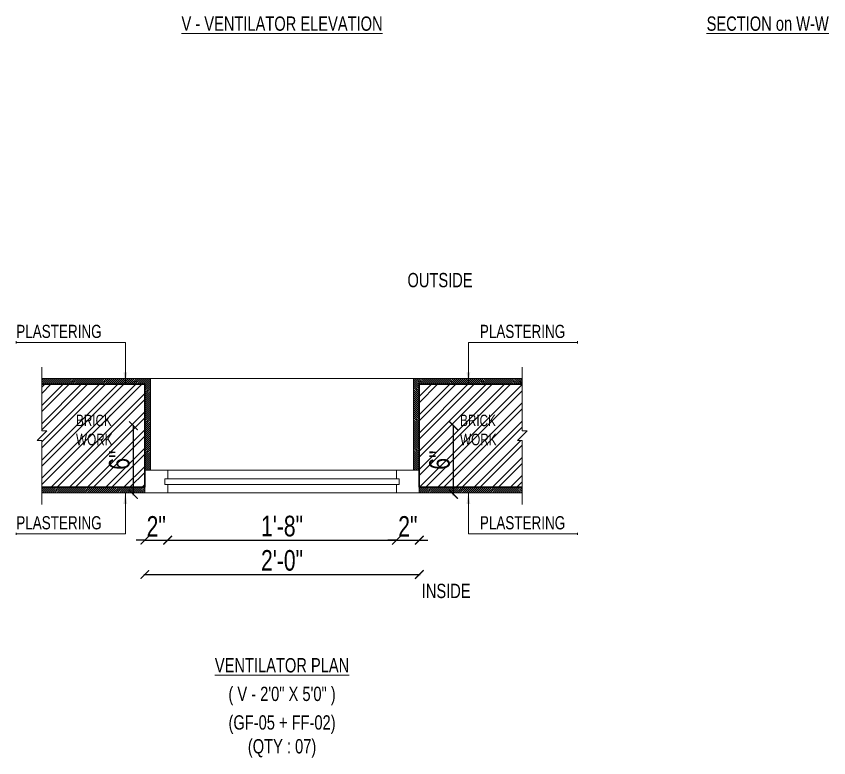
# Model space of a CAD drawing. Header units: inches. Extents: x 3365147 to 3374664, y 1380917 to 1384908.
# Drawn here: x 3373254.4 to 3373325.4, y 1381130.5 to 1381195.3 of the extents above; entities that cross this region are included whole.
import ezdxf

# ---------------------------------------------------------------- set-up
doc = ezdxf.new("R2010")
doc.units = ezdxf.units.IN
doc.header["$LTSCALE"] = 18
doc.header["$MEASUREMENT"] = 0
doc.header["$PDSIZE"] = -1
doc.linetypes.add('CONTINOUS', pattern=[0])
for name, color, linetype, lineweight in [('DIM-03_BC', 1, 'Continuous', 9), ('GLASS-00_BC', 140, 'Continuous', 18), ('PLASTERING BAND HATCH_BC', 252, 'Continuous', 5), ('PLASTERING BAND-00_BC', 1, 'Continuous', 15), ('TEXT ARROW_BC', 4, 'Continuous', 13), ('TEXT-HEADING_BC', 2, 'Continuous', 25), ('TEXT_BC', 3, 'CONTINOUS', 18), ('TITLE TEXT-01_BC', 1, 'Continuous', 20), ('TITLE TEXT-02_BC', 3, 'Continuous', 18), ('TITLE TEXT-03_BC', 4, 'Continuous', 15), ('WALL-00_BC', 7, 'Continuous', 30), ('WALL-9 inch BRICK HATCH_BC', 22, 'Continuous', 0), ('WALL-ZIGZAG LINE_BC', 3, 'Continuous', 13), ('WINDOWS-00_BC', 30, 'Continuous', 18), ('WINDOWS-THIN_BC', 252, 'Continuous', 5)]:
    doc.layers.add(name, color=color, linetype=linetype, lineweight=lineweight)
doc.styles.add('BC-TEXT_GENERAL', font='swisscl.ttf')
doc.styles.add('BC-WALL_DIM', font='swisscl.ttf')
doc.styles.add('BC_ROOM _DIM', font='swisscl.ttf')
doc.dimstyles.new('BC-RD2', dxfattribs={"dimscale": 0.8, "dimtxt": 6, "dimasz": 2.5, "dimexe": 4.5, "dimexo": 0, "dimgap": 1, "dimtad": 1, "dimdec": 4, "dimzin": 3, "dimdsep": 46, "dimlunit": 4, "dimtxsty": 'BC_ROOM _DIM', "dimblk": 'ARCHTICK', "dimcen": 0.0625, "dimdle": 0.25, "dimse1": 1, "dimse2": 1, "dimclrd": 8, "dimclre": 4, "dimclrt": 256, "dimadec": 0, "dimazin": 0, "dimtfac": 0.5, "dimtdec": 4, "dimtix": 1, "dimtofl": 0, "dimtmove": 2, "dimatfit": 2, "dimfxl": 0, "dimfrac": 1, "dimtolj": 1, "dimtzin": 1, "dimarcsym": 0})
doc.dimstyles.new('WALL DIM-02_BC', dxfattribs={"dimtxt": 4, "dimasz": 2, "dimexe": 4.5, "dimexo": 0, "dimgap": 1, "dimtad": 1, "dimdec": 1, "dimzin": 0, "dimdsep": 46, "dimlunit": 4, "dimtxsty": 'BC-WALL_DIM', "dimblk": 'ARCHTICK', "dimcen": 0.0625, "dimdle": 0.25, "dimse1": 1, "dimse2": 1, "dimclrd": 7, "dimclre": 4, "dimclrt": 256, "dimadec": 0, "dimazin": 0, "dimtfac": 0.5, "dimtdec": 1, "dimtix": 1, "dimtofl": 0, "dimtmove": 2, "dimatfit": 2, "dimfxl": 0, "dimfrac": 1, "dimtolj": 1, "dimtzin": 1, "dimlwd": -1, "dimarcsym": 0})

# ---------------------------------------------------------------- blocks, each defined once
blk = doc.blocks.new('ARCHTICK')
at = {"color": 0, "const_width": 0.15}
blk.add_lwpolyline([(-0.5, -0.5), (0.5, 0.5)], dxfattribs=at)
blk = doc.blocks.new('*D1537')
at = {"layer": 'Defpoints', "color": 0, "transparency": 16777216}
for p in [(3373265.637, 1381153.523), (3373267.637, 1381153.648), (3373267.637, 1381149.523)]:
    blk.add_point(p, dxfattribs=at)
at = {"layer": 'DIM-03_BC', "color": 254, "lineweight": -2, "transparency": 16777216}
for p, q in [((3373265.637, 1381149.523), (3373264.887, 1381149.523)), ((3373265.637, 1381149.523), (3373267.637, 1381149.523)), ((3373267.637, 1381149.523), (3373268.387, 1381149.523))]:
    blk.add_line(p, q, dxfattribs=at)
at = {"layer": 'DIM-03_BC', "color": 254, "lineweight": -2, "transparency": 16777216, "xscale": 0.75, "yscale": 0.75, "zscale": 0.75}
blk.add_blockref('ARCHTICK', (3373265.637, 1381149.523), dxfattribs=at)
at = {"layer": 'DIM-03_BC', "color": 254, "lineweight": -2, "transparency": 16777216, "xscale": 0.75, "yscale": 0.75, "zscale": 0.75, "rotation": 180}
blk.add_blockref('ARCHTICK', (3373267.637, 1381149.523), dxfattribs=at)
at = {"layer": 'DIM-03_BC', "transparency": 16777216, "insert": (3373266.637, 1381150.726), "char_height": 1.8, "attachment_point": 5, "style": 'BC_ROOM _DIM'}
blk.add_mtext('\\A1;2"', dxfattribs=at)
blk = doc.blocks.new('_ArchTick')
at = {"color": 0, "linetype": 'ByBlock', "const_width": 0.15}
blk.add_lwpolyline([(-0.5, -0.5), (0.5, 0.5)], dxfattribs=at)
blk = doc.blocks.new('*D1538')
at = {"layer": 'Defpoints', "color": 0, "transparency": 16777216}
for p in [(3373264.637, 1381159.523), (3373265.887, 1381159.523), (3373265.637, 1381153.523)]:
    blk.add_point(p, dxfattribs=at)
at = {"layer": 'DIM-03_BC', "color": 254, "lineweight": -2, "transparency": 16777216}
blk.add_line((3373264.637, 1381153.448), (3373264.637, 1381159.598), dxfattribs=at)
at = {"layer": 'DIM-03_BC', "color": 254, "lineweight": -2, "transparency": 16777216, "xscale": 0.75, "yscale": 0.75, "zscale": 0.75}
for p, rotation in [((3373264.637, 1381159.523), 90), ((3373264.637, 1381153.523), 270)]:
    blk.add_blockref('ARCHTICK', p, dxfattribs=dict(at, rotation=rotation))
at = {"layer": 'DIM-03_BC', "transparency": 16777216, "insert": (3373263.415, 1381156.523), "char_height": 1.8, "attachment_point": 5, "rotation": 90, "style": 'BC_ROOM _DIM'}
blk.add_mtext('\\A1;6"', dxfattribs=at)
blk = doc.blocks.new('*D1539')
at = {"layer": 'Defpoints', "color": 0, "transparency": 16777216}
for p in [(3373289.387, 1381159.523), (3373292.637, 1381159.523), (3373289.637, 1381153.523)]:
    blk.add_point(p, dxfattribs=at)
at = {"layer": 'DIM-03_BC', "color": 254, "lineweight": -2, "transparency": 16777216}
blk.add_line((3373292.637, 1381153.448), (3373292.637, 1381159.598), dxfattribs=at)
at = {"layer": 'DIM-03_BC', "color": 254, "lineweight": -2, "transparency": 16777216, "xscale": 0.75, "yscale": 0.75, "zscale": 0.75}
for p, rotation in [((3373292.637, 1381159.523), 90), ((3373292.637, 1381153.523), 270)]:
    blk.add_blockref('ARCHTICK', p, dxfattribs=dict(at, rotation=rotation))
at = {"layer": 'DIM-03_BC', "transparency": 16777216, "insert": (3373291.415, 1381156.523), "char_height": 1.8, "attachment_point": 5, "rotation": 90, "style": 'BC_ROOM _DIM'}
blk.add_mtext('\\A1;6"', dxfattribs=at)
blk = doc.blocks.new('*D1540')
at = {"layer": 'Defpoints', "color": 0, "transparency": 16777216}
for p in [(3373287.637, 1381153.648), (3373289.637, 1381153.648), (3373289.637, 1381149.523)]:
    blk.add_point(p, dxfattribs=at)
at = {"layer": 'DIM-03_BC', "color": 254, "lineweight": -2, "transparency": 16777216}
for p, q in [((3373287.637, 1381149.523), (3373286.887, 1381149.523)), ((3373287.637, 1381149.523), (3373289.637, 1381149.523)), ((3373289.637, 1381149.523), (3373290.387, 1381149.523))]:
    blk.add_line(p, q, dxfattribs=at)
at = {"layer": 'DIM-03_BC', "color": 254, "lineweight": -2, "transparency": 16777216, "xscale": 0.75, "yscale": 0.75, "zscale": 0.75}
blk.add_blockref('ARCHTICK', (3373287.637, 1381149.523), dxfattribs=at)
at = {"layer": 'DIM-03_BC', "color": 254, "lineweight": -2, "transparency": 16777216, "xscale": 0.75, "yscale": 0.75, "zscale": 0.75, "rotation": 180}
blk.add_blockref('ARCHTICK', (3373289.637, 1381149.523), dxfattribs=at)
at = {"layer": 'DIM-03_BC', "transparency": 16777216, "insert": (3373288.637, 1381150.726), "char_height": 1.8, "attachment_point": 5, "style": 'BC_ROOM _DIM'}
blk.add_mtext('\\A1;2"', dxfattribs=at)
blk = doc.blocks.new('*D1549')
at = {"layer": 'Defpoints', "color": 0, "transparency": 16777216}
for p in [(3373265.637, 1381153.523), (3373289.637, 1381153.523), (3373289.637, 1381146.523)]:
    blk.add_point(p, dxfattribs=at)
at = {"layer": 'DIM-03_BC', "color": 254, "lineweight": -2, "transparency": 16777216}
blk.add_line((3373265.562, 1381146.523), (3373289.712, 1381146.523), dxfattribs=at)
at = {"layer": 'DIM-03_BC', "color": 254, "lineweight": -2, "transparency": 16777216, "xscale": 0.75, "yscale": 0.75, "zscale": 0.75, "rotation": 180}
blk.add_blockref('ARCHTICK', (3373265.637, 1381146.523), dxfattribs=at)
at = {"layer": 'DIM-03_BC', "color": 254, "lineweight": -2, "transparency": 16777216, "xscale": 0.75, "yscale": 0.75, "zscale": 0.75}
blk.add_blockref('ARCHTICK', (3373289.637, 1381146.523), dxfattribs=at)
at = {"layer": 'DIM-03_BC', "transparency": 16777216, "insert": (3373277.637, 1381147.745), "char_height": 1.8, "attachment_point": 5, "style": 'BC_ROOM _DIM'}
blk.add_mtext('\\A1;2\'-0"', dxfattribs=at)
blk = doc.blocks.new('*D1556')
at = {"layer": 'Defpoints', "color": 0, "transparency": 16777216}
for p in [(3373267.637, 1381155.648), (3373287.637, 1381153.648), (3373287.637, 1381149.523)]:
    blk.add_point(p, dxfattribs=at)
at = {"layer": 'DIM-03_BC', "color": 254, "lineweight": -2, "transparency": 16777216}
blk.add_line((3373267.562, 1381149.523), (3373287.712, 1381149.523), dxfattribs=at)
at = {"layer": 'DIM-03_BC', "color": 254, "lineweight": -2, "transparency": 16777216, "xscale": 0.75, "yscale": 0.75, "zscale": 0.75, "rotation": 180}
blk.add_blockref('ARCHTICK', (3373267.637, 1381149.523), dxfattribs=at)
at = {"layer": 'DIM-03_BC', "color": 254, "lineweight": -2, "transparency": 16777216, "xscale": 0.75, "yscale": 0.75, "zscale": 0.75}
blk.add_blockref('ARCHTICK', (3373287.637, 1381149.523), dxfattribs=at)
at = {"layer": 'DIM-03_BC', "transparency": 16777216, "insert": (3373277.637, 1381150.745), "char_height": 1.8, "attachment_point": 5, "style": 'BC_ROOM _DIM'}
blk.add_mtext('\\A1;1\'-8"', dxfattribs=at)

msp = doc.modelspace()

# ---------------------------------------------------------------- hatches: boundary and pattern name
at = {"layer": 'PLASTERING BAND HATCH_BC', "transparency": 33554687}
h = msp.add_hatch(dxfattribs=at)
h.set_pattern_fill('ANSI31', color=256)
h.set_pattern_definition([(45, (3373261.91211, 1381153.9178), (-0.0883883, 0.0883883), [])])
h.paths.add_polyline_path([(3373265.63712, 1381155.64796), (3373265.76694, 1381155.64796), (3373265.88712, 1381155.64796), (3373266.13712, 1381155.64796), (3373266.13712, 1381163.64796), (3373256.63712, 1381163.64796), (3373256.63712, 1381163.14796), (3373265.63712, 1381163.14796)])
h.paths.add_polyline_path([(3373265.63712, 1381153.64796), (3373265.63712, 1381154.14796), (3373256.63712, 1381154.14796), (3373256.63712, 1381153.64796)])
h = msp.add_hatch(dxfattribs=at)
h.set_pattern_fill('ANSI31', color=256, angle=90)
h.set_pattern_definition([(135, (3374426.18409, 1384356.33657), (-0.0883883476, -0.0883883476), [])])
h.paths.add_polyline_path([(3373289.63712, 1381157.1612), (3373289.63712, 1381159.02296), (3373289.63712, 1381163.14796), (3373298.63712, 1381163.14796), (3373298.63712, 1381163.64796), (3373289.13712, 1381163.64796), (3373289.13712, 1381155.64796), (3373289.63712, 1381155.64796)])
h = msp.add_hatch(dxfattribs=at)
h.set_pattern_fill('ANSI31', color=256)
h.set_pattern_definition([(45, (3374426.18409, 1384356.33657), (-0.0883883476, 0.0883883476), [])])
h.paths.add_polyline_path([(3373289.63712, 1381154.14796), (3373289.63712, 1381153.64796), (3373298.63712, 1381153.64796), (3373298.63712, 1381154.14796)])
at = {"layer": 'WALL-9 inch BRICK HATCH_BC', "transparency": 33554687}
h = msp.add_hatch(dxfattribs=at)
h.set_pattern_fill('ANSI32', color=256, scale=3)
h.set_pattern_definition([(45, (3374064.5535, 1378303.5684), (-0.79549513, 0.79549513), []), (45, (3374065.0838, 1378303.5684), (-0.79549513, 0.79549513), [])])
h.paths.add_polyline_path([(3373256.21525, 1381158.22608), (3373256.63712, 1381158.22608), (3373256.63712, 1381154.14796), (3373265.63712, 1381154.14796), (3373265.63712, 1381163.14796), (3373256.63712, 1381163.14796), (3373256.63712, 1381159.06983), (3373257.059, 1381159.06983)])
h = msp.add_hatch(dxfattribs=at)
h.set_pattern_fill('ANSI32', color=256, scale=3)
h.set_pattern_definition([(45, (3372904.0065, 1375101.3798), (-0.79549513, 0.79549513), []), (45, (3372904.5368, 1375101.3798), (-0.79549513, 0.79549513), [])])
h.paths.add_polyline_path([(3373298.63712, 1381158.22608), (3373298.21525, 1381158.22608), (3373299.059, 1381159.06983), (3373298.63712, 1381159.06983), (3373298.63712, 1381163.14796), (3373289.63712, 1381163.14796), (3373289.63712, 1381154.14796), (3373298.63712, 1381154.14796)])

# ---------------------------------------------------------------- linework, layer by layer
at = {"layer": 'GLASS-00_BC', "transparency": 33554687}
for p, q in [((3373267.38712, 1381154.89796), (3373287.88712, 1381154.89796)), ((3373267.38712, 1381154.39796), (3373267.38712, 1381154.89796)), ((3373287.88712, 1381154.39796), (3373287.88712, 1381154.89796)), ((3373267.38712, 1381154.39796), (3373287.88712, 1381154.39796))]:
    msp.add_line(p, q, dxfattribs=at)
at = {"layer": 'PLASTERING BAND-00_BC', "transparency": 33554687}
for p, q in [((3373266.13712, 1381163.64796), (3373256.63712, 1381163.64796)), ((3373266.13712, 1381155.64796), (3373266.13712, 1381163.64796)), ((3373289.13712, 1381155.64796), (3373289.13712, 1381163.64796)), ((3373289.13712, 1381163.64796), (3373298.63712, 1381163.64796)), ((3373265.63712, 1381153.64796), (3373256.63712, 1381153.64796)), ((3373289.63712, 1381153.64796), (3373298.63712, 1381153.64796))]:
    msp.add_line(p, q, dxfattribs=at)
at = {"layer": 'TEXT ARROW_BC', "transparency": 33554687}
for p, q in [((3373254.39484, 1381166.90637), (3373254.39484, 1381166.70637)), ((3373303.47124, 1381166.90637), (3373303.47124, 1381166.70637)), ((3373254.39484, 1381150.17735), (3373254.39484, 1381149.97735)), ((3373303.47124, 1381150.17735), (3373303.47124, 1381149.97735))]:
    msp.add_line(p, q, dxfattribs=at)
at = {"layer": 'WALL-00_BC', "transparency": 33554687}
for p, q in [((3373265.63712, 1381163.14796), (3373256.63712, 1381163.14796)), ((3373265.63712, 1381154.14796), (3373265.63712, 1381163.14796)), ((3373289.63712, 1381154.14796), (3373289.63712, 1381163.26871)), ((3373289.63712, 1381163.14796), (3373298.63712, 1381163.14796)), ((3373265.63712, 1381154.14796), (3373256.63712, 1381154.14796)), ((3373289.63712, 1381154.14796), (3373298.63712, 1381154.14796))]:
    msp.add_line(p, q, dxfattribs=at)
at = {"layer": 'WALL-ZIGZAG LINE_BC', "transparency": 33554687}
for points in [[(3373256.63712, 1381164.64796), (3373256.63712, 1381159.06983), (3373257.059, 1381159.06983), (3373256.21525, 1381158.22608), (3373256.63712, 1381158.22608), (3373256.63712, 1381152.64796)], [(3373298.63712, 1381164.64796), (3373298.63712, 1381159.06983), (3373299.059, 1381159.06983), (3373298.21525, 1381158.22608), (3373298.63712, 1381158.22608), (3373298.63712, 1381152.64796)]]:
    msp.add_lwpolyline(points, dxfattribs=at)
at = {"layer": 'WINDOWS-00_BC', "transparency": 33554687}
for p, q in [((3373267.63712, 1381155.64796), (3373265.63712, 1381155.64796)), ((3373265.63712, 1381155.64796), (3373265.63712, 1381153.64796)), ((3373267.63712, 1381154.89796), (3373267.63712, 1381155.64796)), ((3373287.63712, 1381154.89796), (3373287.63712, 1381155.64796)), ((3373287.63712, 1381155.64796), (3373289.63712, 1381155.64796)), ((3373289.63712, 1381155.64796), (3373289.63712, 1381153.64796)), ((3373267.63712, 1381153.64796), (3373267.63712, 1381154.39796)), ((3373287.63712, 1381153.64796), (3373287.63712, 1381154.39796)), ((3373265.63712, 1381153.64796), (3373267.63712, 1381153.64796)), ((3373289.63712, 1381153.64796), (3373287.63712, 1381153.64796))]:
    msp.add_line(p, q, dxfattribs=at)
at = {"layer": 'WINDOWS-THIN_BC', "transparency": 33554687}
for p, q in [((3373266.13712, 1381163.64796), (3373289.13712, 1381163.64796)), ((3373287.63712, 1381155.64796), (3373267.63712, 1381155.64796)), ((3373287.63712, 1381153.64796), (3373267.63712, 1381153.64796))]:
    msp.add_line(p, q, dxfattribs=at)

# ---------------------------------------------------------------- texts
at = {"layer": 'TEXT-HEADING_BC', "transparency": 33554687, "char_height": 1.25, "attachment_point": 2, "style": 'BC-TEXT_GENERAL'}
for s, insert in [('OUTSIDE', (3373291.45056, 1381172.8836)), ('INSIDE', (3373291.98821, 1381145.71163))]:
    msp.add_mtext(s, dxfattribs=dict(at, insert=insert))
at = {"layer": 'TEXT_BC', "transparency": 33554687, "attachment_point": 4, "style": 'BC-TEXT_GENERAL'}
for s, insert, char_height in [('\\A1;PLASTERING\\P ', (3373254.39484, 1381166.80637), 1.15), ('\\A1;PLASTERING\\P ', (3373294.93126, 1381166.80637), 1.15), ('\\A1;BRICK\\PWORK', (3373259.62163, 1381159.14991), 1), ('\\A1;BRICK\\PWORK', (3373293.20323, 1381159.14991), 1), ('\\A1;PLASTERING\\P ', (3373254.39484, 1381150.07735), 1.15), ('\\A1;PLASTERING\\P ', (3373294.93126, 1381150.07735), 1.15)]:
    msp.add_mtext(s, dxfattribs=dict(at, insert=insert, char_height=char_height))
at = {"layer": 'TITLE TEXT-01_BC', "transparency": 33554687, "char_height": 1.25, "attachment_point": 2, "style": 'BC-TEXT_GENERAL'}
for s, insert in [('{\\LV - VENTILATOR ELEVATION}', (3373277.63712, 1381195.30423)), ('{\\LSECTION on W-W}', (3373320.10257, 1381195.30423)), ('{\\LVENTILATOR PLAN  }', (3373277.63712, 1381139.21264))]:
    msp.add_mtext(s, dxfattribs=dict(at, insert=insert))
at = {"layer": 'TITLE TEXT-02_BC', "transparency": 33554687, "insert": (3373277.63712, 1381136.71264), "char_height": 1.25, "attachment_point": 2, "style": 'BC-TEXT_GENERAL'}
msp.add_mtext('( V - 2\'0" X 5\'0" )', dxfattribs=at)
at = {"layer": 'TITLE TEXT-03_BC', "transparency": 33554687, "insert": (3373277.63712, 1381134.21264), "char_height": 1.25, "attachment_point": 2, "style": 'BC-TEXT_GENERAL'}
msp.add_mtext('(GF-05 + FF-02)\\P(QTY : 07)', dxfattribs=at)

# ---------------------------------------------------------------- dimensions: what is measured, and where the dimension line sits
at = {"layer": 'DIM-03_BC', "transparency": 33554687}
for base, p1, p2, angle, picture, middle in [((3373264.63712, 1381159.52296), (3373265.63712, 1381153.52296), (3373265.88712, 1381159.52296), 90, '*D1538', (3373263.4153, 1381156.52296)), ((3373292.63712, 1381159.52296), (3373289.63712, 1381153.52296), (3373289.38712, 1381159.52296), 90, '*D1539', (3373291.4153, 1381156.52296)), ((3373289.63712, 1381149.52296), (3373287.63712, 1381153.64796), (3373289.63712, 1381153.64796), 180, '*D1540', (3373288.63712, 1381150.7265))]:
    dim = msp.add_linear_dim(base=base, p1=p1, p2=p2, angle=angle, dimstyle='BC-RD2', override={"dimscale": 0.3, "dimtad": 3, "dimdec": 2, "dimpost": '\\X', "dimclrd": 254, "dimtofl": 1}, dxfattribs=at)
    dim.commit()
    dim.dimension.update_dxf_attribs({"geometry": picture, "text_midpoint": middle})
for base, p1, p2, picture, middle in [((3373287.63712, 1381149.52296), (3373267.63712, 1381155.64796), (3373287.63712, 1381153.64796), '*D1556', (3373277.63712, 1381150.74478)), ((3373267.63712, 1381149.52296), (3373265.63712, 1381153.52296), (3373267.63712, 1381153.64796), '*D1537', (3373266.63712, 1381150.7265)), ((3373289.63712, 1381146.52296), (3373265.63712, 1381153.52296), (3373289.63712, 1381153.52296), '*D1549', (3373277.63712, 1381147.74478))]:
    dim = msp.add_linear_dim(base=base, p1=p1, p2=p2, dimstyle='BC-RD2', override={"dimscale": 0.3, "dimtad": 3, "dimdec": 2, "dimpost": '\\X', "dimclrd": 254, "dimtofl": 1}, dxfattribs=at)
    dim.commit()
    dim.dimension.update_dxf_attribs({"geometry": picture, "text_midpoint": middle})

# ---------------------------------------------------------------- leaders
at = {"layer": 'TEXT ARROW_BC', "transparency": 33554687}
for points in [[(3373263.93482, 1381163.19932), (3373263.93482, 1381166.80637), (3373254.39484, 1381166.80637)], [(3373293.93126, 1381163.19932), (3373293.93126, 1381166.80637), (3373303.47124, 1381166.80637)], [(3373263.93482, 1381153.68441), (3373263.93482, 1381150.07735), (3373254.39484, 1381150.07735)], [(3373293.93126, 1381153.68441), (3373293.93126, 1381150.07735), (3373303.47124, 1381150.07735)]]:
    msp.add_leader(points, dimstyle='WALL DIM-02_BC', override={"dimasz": 1, "dimgap": 1, "dimtad": 0, "dimclrd": 256, "dimfxl": 3, "dimfxlon": 1, "dimarcsym": 1}, dxfattribs=at)

doc.saveas('drawing.dxf')
